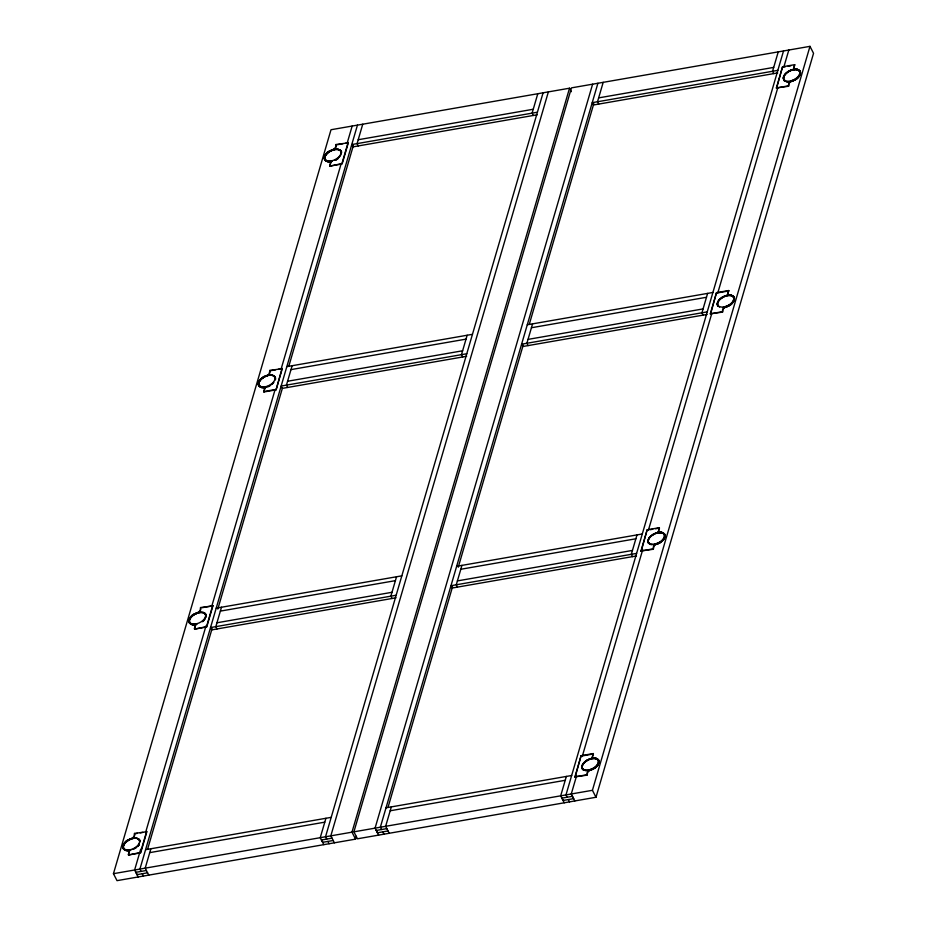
<?xml version="1.0" encoding="UTF-8"?>
<svg xmlns="http://www.w3.org/2000/svg" width="927" height="927" viewBox="0 0 927 927"><rect width="100%" height="100%" fill="white"/><g stroke="black" fill="none" stroke-linecap="round" stroke-linejoin="round"><path stroke-width="1.39" d="M356.362 836.351L355.551 839.132L117.022 880.65L113.453 873.686L331.009 129.734L569.526 88.204L571.31 91.692M128.308 854.601L129.606 850.152L125.921 850.186L123.279 848.611A9.189 5.261 -27.1 0 1 124.647 842.527C127.335 838.089 135.099 839.943 134.508 833.431L146.872 831.693L140.684 852.875L128.505 854.984L140.487 852.481L146.675 831.31M194.357 628.738L195.655 624.288L191.97 624.323L189.328 622.747A9.189 5.261 -27.1 0 1 190.695 616.652C193.384 612.226 201.147 614.08 200.556 607.556L212.92 605.829L206.733 627L194.554 629.12L206.536 626.617L212.723 605.435M258.876 385.968A9.189 5.261 -27.1 0 1 260.244 379.873C263.164 375.319 270.997 377.393 269.908 370.394L282.272 368.668L276.084 389.838L263.905 391.959L265.006 387.127L259.757 386.559M329.757 165.701L331.055 161.252L327.37 161.286L324.728 159.711A9.189 5.261 -27.1 0 1 326.095 153.627C328.784 149.189 336.547 151.043 335.956 144.531L348.32 142.793L342.133 163.975L329.954 166.084L341.936 163.581L348.123 142.41M128.505 854.984L129.606 850.152M129.815 850.546L126.118 850.58L123.476 849.005A9.189 5.261 -27.1 0 1 124.844 842.91C127.567 838.471 135.875 840.198 134.508 833.431M194.554 629.12L195.655 624.288M195.864 624.671L192.167 624.705L189.525 623.129A9.189 5.261 -27.1 0 1 190.892 617.046C193.616 612.608 201.924 614.334 200.556 607.556M263.905 391.959L265.006 387.127M268.807 375.226L269.908 370.394M329.954 166.084L331.055 161.252M331.263 161.646L327.567 161.68L324.925 160.104A9.189 5.261 -27.1 0 1 326.292 154.009C329.015 149.571 337.324 151.298 335.956 144.531M140.707 849.178L134.612 870.001L138.181 876.965M145.574 832.527L206.049 625.725M211.738 606.293L275.052 389.769M281.136 368.946L341.206 163.523M347.289 142.7L352.167 126.049M276.084 389.838L282.075 368.274M357.451 125.122L139.907 869.086L141.101 871.403M147.59 849.202L212.121 628.506M217.81 609.074L282.341 388.39L281.159 386.049L466.779 353.743M288.83 366.177L353.372 145.493M150.869 848.75L145.191 868.159L148.76 875.123M221.495 607.231L215.817 626.652L217.011 628.969M292.121 365.725L286.443 385.134L287.637 387.451M362.747 124.206L357.069 143.615L358.262 145.933M325.922 818.274L320.244 837.684L323.813 844.648M396.536 576.768L390.87 596.177L392.051 598.494M467.162 335.25L461.484 354.659L462.677 356.976M537.787 93.731L532.11 113.14L533.303 115.469M543.083 92.816L325.528 836.768L326.721 839.086M548.367 91.889L330.823 835.853L334.392 842.805M355.551 839.132L351.982 832.168L569.526 88.204M353.905 831.832L571.449 87.868L809.978 46.35L813.547 53.314L595.991 797.266L357.474 838.796L353.905 831.832L592.423 790.302L809.978 46.35M592.608 84.195L375.064 828.147L378.633 835.111M597.903 83.268L380.348 827.22L381.542 829.549M388.031 807.336L452.573 586.652M458.251 567.22L523.187 345.145M529.282 324.323L593.813 103.639M391.321 806.896L385.644 826.305L389.213 833.269M461.947 565.377L456.269 584.786L457.451 587.115M532.562 323.859L526.895 343.268L528.077 345.597M603.187 82.352L597.509 101.761L598.703 104.079M566.362 776.42L560.684 795.829L564.253 802.794M636.988 534.902L631.31 554.311L632.504 556.64M707.614 293.395L701.936 312.805L703.129 315.122M778.24 51.877L772.562 71.286L773.744 73.604M783.524 50.95L565.98 794.914L567.162 797.232M574.914 776.861L581.102 755.679L593.28 753.558L592.179 758.39L595.864 758.367L598.506 759.931A9.189 5.261 -27.1 0 1 597.139 766.026C594.45 770.453 586.687 768.599 587.278 775.123L574.914 776.861L587.081 774.74C586.49 768.216 594.253 770.07 596.942 765.644A9.189 5.261 -27.1 0 0 598.309 759.549L595.667 757.973L592.179 758.39M664.358 533.674A9.189 5.261 -27.1 0 1 662.99 539.769C660.07 544.334 652.237 542.26 653.326 549.259L640.963 550.986L647.15 529.815L659.329 527.695L658.228 532.527L663.477 533.095M710.314 313.824L716.501 292.654L728.68 290.533L727.579 295.365L731.264 295.331L733.906 296.907A9.189 5.261 -27.1 0 1 732.539 303.002C729.85 307.428 722.087 305.574 722.678 312.098L710.314 313.824L722.481 311.704C721.89 305.18 729.653 307.034 732.342 302.608A9.189 5.261 -27.1 0 0 733.709 296.513L731.067 294.948L727.579 295.365M776.362 87.961L782.55 66.779L794.729 64.658L793.628 69.49L797.313 69.467L799.955 71.031A9.189 5.261 -27.1 0 1 798.587 77.126C795.899 81.553 788.135 79.699 788.726 86.223L776.362 87.961L788.529 85.84C787.938 79.316 795.702 81.17 798.39 76.744A9.189 5.261 -27.1 0 0 799.758 70.649L797.116 69.073L793.628 69.49M575.111 777.243L581.102 755.679M641.16 551.368L647.15 529.815M710.511 314.207L716.501 292.654M776.559 88.343L782.55 66.779M576.548 775.945L571.264 793.987L574.833 800.951M582.226 756.513L642.701 549.711M648.379 530.279L711.704 313.755M717.788 292.932L777.857 87.509M783.941 66.686L788.819 50.035M591.971 758.008L593.28 753.558M653.326 549.259L654.427 544.427M658.228 532.527L659.329 527.695M727.371 294.971L728.68 290.533M793.419 69.108L794.729 64.658M263.442 377.613L261.646 378.958A8.667 4.971 -27.1 0 0 259.606 386.038L260.788 386.849A8.934 5.122 -27.1 0 0 264.299 387.324M795.389 79.386L797.185 78.053A8.667 4.971 -27.1 0 0 799.225 70.962L798.043 70.151A8.934 5.122 -27.1 0 0 788.263 71.889L786.467 73.221A8.667 4.971 -27.1 0 0 784.427 80.301L785.609 81.112M128.042 840.65L126.246 841.983A8.667 4.971 -27.1 0 0 124.206 849.074L125.388 849.885A8.934 5.122 -27.1 0 0 130.997 849.978M358.204 139.734L533.245 109.259M598.645 97.88L773.697 67.404M336.153 144.913L342.909 143.731M345.62 143.268L348.32 142.793M782.747 67.161L785.459 66.698M788.159 66.223L790.87 65.759M537.405 112.225L351.773 144.542L352.967 146.86L537.266 114.774M777.846 70.359L592.226 102.677L593.419 105.006L777.718 72.92M286.825 366.64L472.457 334.323M527.278 324.786L712.898 292.469M270.105 370.777L275.516 369.838M278.216 369.375L282.272 368.668M716.698 293.036L728.877 290.916M290.985 369.606L466.026 339.131M531.426 327.741L706.478 297.277M287.579 381.252L462.619 350.777M528.031 339.386L703.072 308.923M707.22 311.878L521.6 344.195L522.793 346.513L707.092 314.427M263.708 391.565L275.887 389.456M282.341 388.378L466.64 356.292M202.098 607.706L212.92 605.829M650.059 529.723L652.759 529.259M655.47 528.784L659.526 528.077M216.211 608.158L401.831 575.841M456.652 566.304L642.272 533.987M220.359 611.113L395.412 580.65M460.812 569.259L635.852 538.784M216.953 622.77L392.005 592.295M457.405 580.905L632.446 550.429M640.963 550.986L653.129 548.865M396.153 595.25L210.533 627.567L211.715 629.885L396.026 597.799M636.606 553.396L450.974 585.713L452.167 588.031L636.467 555.945M134.705 833.813L137.405 833.338M140.116 832.875L142.816 832.4M581.299 756.073L593.477 753.952M145.585 849.677L331.206 817.359M386.026 807.811L571.658 775.505M149.734 852.631L324.786 822.156M390.186 810.777L565.227 780.302M113.453 873.686L351.982 832.168M135.805 872.33L146.385 870.488M321.426 840.013L332.005 838.17M376.258 830.465L386.837 828.622M561.878 798.147L572.457 796.316M136.999 874.648L147.578 872.805M322.619 842.33L333.199 840.488M377.44 832.782L388.019 830.951M563.071 800.476L573.651 798.634L572.341 796.328M268.598 374.844L263.697 376.605L260.047 379.491A9.189 5.261 -27.1 0 0 258.679 385.586L261.518 387.544L265.215 387.509M658.019 532.133L661.716 532.11L664.555 534.068A9.189 5.261 -27.1 0 1 663.187 540.163L659.537 543.048L654.624 544.809M719.561 306.988L718.379 306.177A8.667 4.971 -27.1 0 1 720.418 299.085L722.214 297.752A8.934 5.122 -27.1 0 1 731.994 296.026L733.176 296.837A8.667 4.971 -27.1 0 1 731.136 303.917L729.34 305.261A8.934 5.122 -27.1 0 1 723.072 307.463M273.222 375.887L274.404 376.698A8.667 4.971 -27.1 0 1 275.192 379.201M191.24 623.628L190.058 622.817A8.667 4.971 -27.1 0 1 192.098 615.725L193.894 614.392A8.934 5.122 -27.1 0 1 203.673 612.666L204.855 613.477A8.667 4.971 -27.1 0 1 202.816 620.557L201.02 621.901A8.934 5.122 -27.1 0 1 191.24 623.628M137.822 838.923L139.004 839.735A8.667 4.971 -27.1 0 1 139.792 842.237M592.423 790.302L595.991 797.266M568.355 799.549L569.549 801.878M561.994 798.135L563.187 800.453M382.735 831.867L383.917 834.184M376.374 830.441L377.567 832.77M327.915 841.415L329.097 843.732M321.553 839.989L322.735 842.307M142.283 873.721L143.476 876.05M135.921 872.307L137.115 874.624M717.95 305.968A9.027 5.168 -27.1 0 1 724.207 296.524A9.027 5.168 -27.1 0 1 734.149 298.772A9.027 5.168 -27.1 0 1 724.439 307.428M651.136 544.659A9.027 5.168 -27.1 0 1 652.144 535.238A9.027 5.168 -27.1 0 1 664.647 535.018A9.027 5.168 -27.1 0 1 655.088 544.589M583.581 769.955A9.027 5.168 -27.1 0 1 588.807 759.561A9.027 5.168 -27.1 0 1 598.494 763.327A9.027 5.168 -27.1 0 1 585.088 770.534M783.5 78.841A9.027 5.168 -27.1 0 1 793.164 69.71A9.027 5.168 -27.1 0 1 799.456 75.504A9.027 5.168 -27.1 0 1 786.536 81.634M785.03 81.043A9.027 5.168 -27.1 0 1 783.999 80.093M717.683 306.037A9.282 5.319 -27.1 0 1 724.265 296.339A9.282 5.319 -27.1 0 1 734.393 298.772A9.282 5.319 -27.1 0 1 724.288 307.625M655.667 533.199A9.282 5.319 -27.1 0 1 665.03 536.177A9.282 5.319 -27.1 0 1 654.937 544.786M648.332 543.199A9.282 5.319 -27.1 0 1 647.938 540.371M648.61 538.726A9.282 5.319 -27.1 0 1 651.472 535.539M591.866 758.413A9.282 5.319 -27.1 0 1 598.865 762.84A9.282 5.319 -27.1 0 1 588.888 770.661M583.326 770.07A9.282 5.319 -27.1 0 1 582.562 764.601M583.767 762.944A9.282 5.319 -27.1 0 1 589.618 759.062M783.245 78.865A9.282 5.319 -27.1 0 1 793.315 69.513A9.282 5.319 -27.1 0 1 799.642 75.574A9.282 5.319 -27.1 0 1 786.293 81.785M784.775 81.17A9.282 5.319 -27.1 0 1 783.732 80.174M266.397 386.953A8.934 5.122 -27.1 0 0 270.568 385.122L272.364 383.79A8.667 4.971 -27.1 0 0 273.789 382.283M265.667 387.301A9.027 5.168 -27.1 0 1 258.737 383.094A9.027 5.168 -27.1 0 1 268.343 375.447A9.027 5.168 -27.1 0 1 275.273 379.641M273.488 382.839A9.027 5.168 -27.1 0 1 271.901 384.334M197.045 624.114A8.934 5.122 -27.1 0 1 191.437 624.01L190.255 623.199A8.667 4.971 -27.1 0 1 192.295 616.119L194.091 614.786A8.934 5.122 -27.1 0 1 203.87 613.048L205.052 613.859A8.667 4.971 -27.1 0 1 203.013 620.951M196.315 624.462A9.027 5.168 -27.1 0 1 189.386 620.256A9.027 5.168 -27.1 0 1 198.992 612.608A9.027 5.168 -27.1 0 1 205.921 616.803M205.296 618.402A9.027 5.168 -27.1 0 1 202.549 621.507M133.14 849.236A8.934 5.122 -27.1 0 0 135.168 848.147L136.964 846.814A8.667 4.971 -27.1 0 0 139.363 843.755M139.247 844.265A9.027 5.168 -27.1 0 1 138.088 845.864M136.501 847.371A9.027 5.168 -27.1 0 1 134.577 848.668M130.267 850.326A9.027 5.168 -27.1 0 1 123.256 846.641A9.027 5.168 -27.1 0 1 131.495 838.865A9.027 5.168 -27.1 0 1 139.931 841.195M336.617 159.247A8.934 5.122 -27.1 0 1 334.589 160.336M332.445 161.078A8.934 5.122 -27.1 0 1 326.837 160.985L325.655 160.174A8.667 4.971 -27.1 0 1 327.695 153.082L329.491 151.75A8.934 5.122 -27.1 0 1 339.27 150.023L340.452 150.834A8.667 4.971 -27.1 0 1 341.24 153.337M340.812 154.855A8.667 4.971 -27.1 0 1 338.413 157.914M331.715 161.425A9.027 5.168 -27.1 0 1 324.786 157.231A9.027 5.168 -27.1 0 1 334.392 149.571A9.027 5.168 -27.1 0 1 341.321 153.778M337.949 158.471A9.027 5.168 -27.1 0 1 336.026 159.768M265.528 387.486A9.282 5.319 -27.1 0 1 258.517 383.071A9.282 5.319 -27.1 0 1 268.494 375.25A9.282 5.319 -27.1 0 1 275.493 379.664M269.966 385.817A9.282 5.319 -27.1 0 1 267.764 386.837M203.187 612.376A9.282 5.319 -27.1 0 1 206.142 616.826M204.264 620.117A9.282 5.319 -27.1 0 1 202.607 621.658M196.176 624.647A9.282 5.319 -27.1 0 1 189.166 620.233A9.282 5.319 -27.1 0 1 199.143 612.411M139.421 844.346A9.282 5.319 -27.1 0 1 138.216 845.992M130.128 850.522A9.282 5.319 -27.1 0 1 123.789 844.462A9.282 5.319 -27.1 0 1 137.138 838.251M138.656 838.865A9.282 5.319 -27.1 0 1 140.186 841.171M338.007 158.621A9.282 5.319 -27.1 0 1 336.014 159.954M331.576 161.622A9.282 5.319 -27.1 0 1 325.238 155.562A9.282 5.319 -27.1 0 1 338.587 149.351M340.105 149.965A9.282 5.319 -27.1 0 1 341.634 152.271M329.294 151.368L327.498 152.7A8.667 4.971 -27.1 0 0 325.458 159.78L326.64 160.591A8.934 5.122 -27.1 0 0 336.42 158.865L338.216 157.532A8.667 4.971 -27.1 0 0 340.255 150.441L339.073 149.629A8.934 5.122 -27.1 0 0 329.294 151.368M263.245 377.231L261.449 378.564A8.667 4.971 -27.1 0 0 259.409 385.655L260.591 386.466A8.934 5.122 -27.1 0 0 270.371 384.728L272.167 383.396A8.667 4.971 -27.1 0 0 274.207 376.316L273.025 375.505A8.934 5.122 -27.1 0 0 263.245 377.231M788.066 71.495L786.27 72.839A8.667 4.971 -27.1 0 0 784.23 79.919L785.412 80.73A8.934 5.122 -27.1 0 0 795.192 79.004L796.988 77.659A8.667 4.971 -27.1 0 0 799.028 70.579L797.846 69.768A8.934 5.122 -27.1 0 0 788.066 71.495M722.017 297.37L720.221 298.703A8.667 4.971 -27.1 0 0 718.182 305.783L719.364 306.594A8.934 5.122 -27.1 0 0 729.143 304.867L730.939 303.535A8.667 4.971 -27.1 0 0 732.979 296.443L731.797 295.643A8.934 5.122 -27.1 0 0 722.017 297.37M127.845 840.268L126.049 841.6A8.667 4.971 -27.1 0 0 124.009 848.68L125.191 849.491A8.934 5.122 -27.1 0 0 134.971 847.765L136.767 846.432A8.667 4.971 -27.1 0 0 138.807 839.341L137.625 838.529A8.934 5.122 -27.1 0 0 127.845 840.268M652.666 534.531L650.87 535.864A8.667 4.971 -27.1 0 0 648.83 542.944L650.012 543.755A8.934 5.122 -27.1 0 0 659.792 542.028L661.588 540.696A8.667 4.971 -27.1 0 0 663.628 533.616L662.446 532.805A8.934 5.122 -27.1 0 0 652.666 534.531M652.863 534.914L651.067 536.246A8.667 4.971 -27.1 0 0 649.027 543.338L650.209 544.149A8.934 5.122 -27.1 0 0 659.989 542.422L661.785 541.078A8.667 4.971 -27.1 0 0 663.825 533.998L662.643 533.187A8.934 5.122 -27.1 0 0 652.863 534.914M586.617 760.395L584.821 761.739A8.667 4.971 -27.1 0 0 582.782 768.819L583.964 769.63A8.934 5.122 -27.1 0 0 593.743 767.904L595.54 766.559A8.667 4.971 -27.1 0 0 597.579 759.48L596.397 758.668A8.934 5.122 -27.1 0 0 586.617 760.395M586.814 760.789L585.018 762.121A8.667 4.971 -27.1 0 0 582.979 769.201L584.161 770.013A8.934 5.122 -27.1 0 0 593.94 768.286L595.737 766.953A8.667 4.971 -27.1 0 0 597.776 759.862L596.594 759.051A8.934 5.122 -27.1 0 0 586.814 760.789"/></g></svg>
